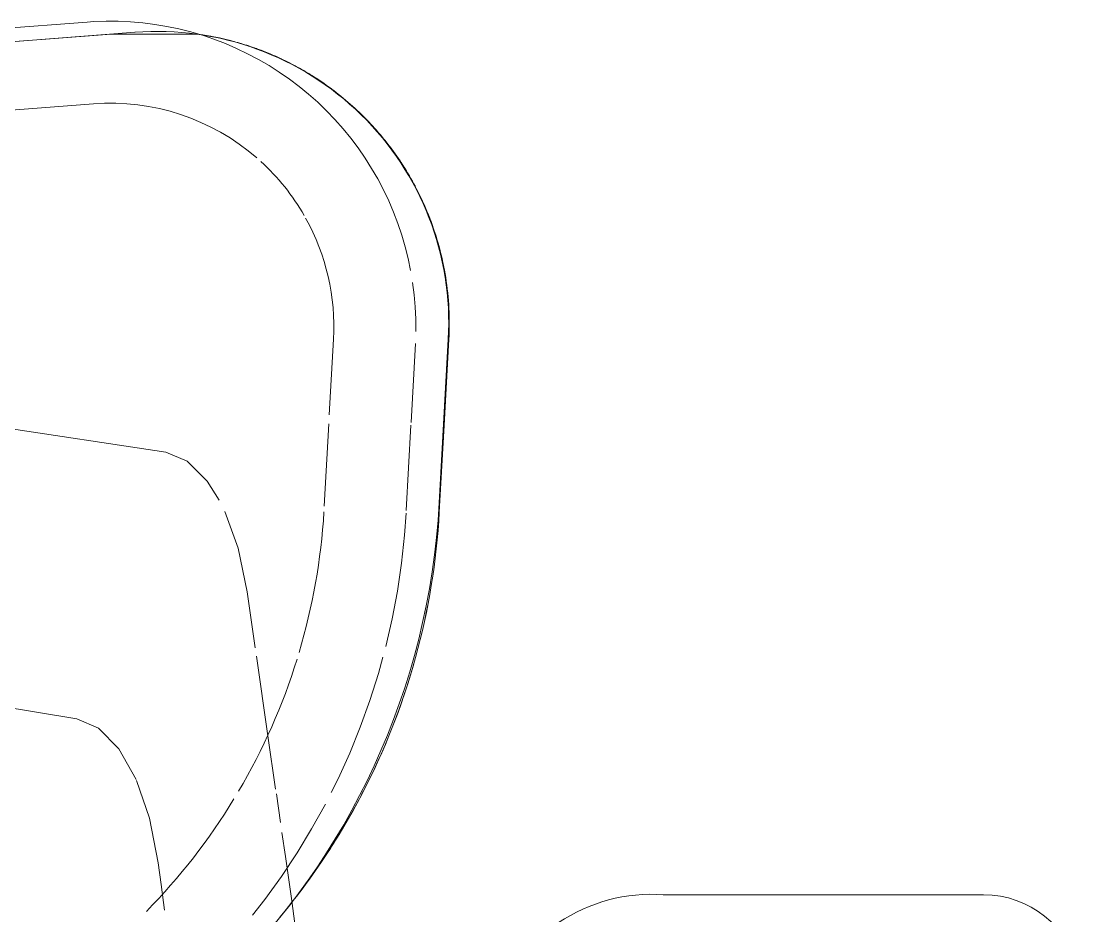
# Model space of a CAD drawing. Header units: inches. Extents: x -1221 to 179, y -822 to 880.
# Drawn here: x 103.458 to 107.426, y -27.117 to -23.763 of the extents above; entities that cross this region are included whole.
import ezdxf

# ---------------------------------------------------------------- set-up
doc = ezdxf.new("R2010")
doc.units = ezdxf.units.IN
doc.header["$MEASUREMENT"] = 0
doc.layers.add('X1$0$I-FURN', color=30, linetype='Continuous', lineweight=9)

# ---------------------------------------------------------------- blocks, each defined once
blk = doc.blocks.new('X1$0$Allsteel Seating Acuity Work-Conference Chair1 - Fully Adj_ Arms_ Mesh Back-V33-FIRST FLOOR POWER _ SIGNAL')
at = {"layer": 'X1$0$I-FURN', "lineweight": 13}
for p, q in [((-9.4304, 6.7151), (-9.4304, 7.9165)), ((-11.5122, 5.909), (-10.8995, 5.8752)), ((-12.1969, -1.3862), (-12.663, 4.7339))]:
    blk.add_line(p, q, dxfattribs=at)
at = {"layer": 'X1$0$I-FURN'}
for p, q in [((-10.8643, 5.8752), (-11.5123, 5.9109)), ((-11.2, 5.7693), (-11.496, 5.7856)), ((-10.8706, 5.7511), (-11.1904, 5.7687)), ((-11.5129, 5.4784), (-11.2286, 5.4627)), ((-11.2286, 5.4627), (-11.5129, 5.4784)), ((-11.1951, 5.4609), (-10.8861, 5.4438)), ((-10.8861, 5.4438), (-11.1951, 5.4609)), ((-8.7518, 5.4116), (-9.4072, 5.3215)), ((-9.4072, 5.3215), (-9.5733, 5.2979)), ((-9.7007, 5.2796), (-9.808, 5.2641)), ((-9.5733, 5.2979), (-9.663, 5.285)), ((-9.8262, 5.2614), (-10.0256, 5.2326)), ((-10.0256, 5.2326), (-10.3239, 5.1894)), ((-12.5612, 5.1968), (-12.5826, 5.1563)), ((-10.3558, 5.1848), (-10.5656, 5.1545)), ((-12.5826, 5.1563), (-12.6024, 5.115)), ((-10.7288, 5.1205), (-10.8667, 5.0712)), ((-10.5656, 5.1545), (-10.7288, 5.1205)), ((-12.6024, 5.115), (-12.6205, 5.0729)), ((-12.6562, 4.9669), (-12.6562, 4.6451)), ((-11.0553, 4.93), (-11.0889, 4.849)), ((-11.0889, 4.849), (-11.4298, 2.5922)), ((-9.4682, 4.8318), (-9.3719, 4.8446)), ((-9.5499, 4.8209), (-9.4682, 4.8318)), ((-12.6375, 4.3995), (-12.6562, 4.6451)), ((-12.6562, 4.6451), (-12.6375, 4.3995)), ((-11.9474, -1.2944), (-12.3946, 4.578)), ((-12.3946, 4.578), (-11.9474, -1.2944)), ((-12.7014, 4.5547), (-12.2541, -1.3178)), ((-10.4147, 2.5483), (-10.0895, 4.5154)), ((-12.6375, 4.3995), (-12.6247, 4.2318))]:
    blk.add_line(p, q, dxfattribs=at)
at = {"layer": 'X1$0$I-FURN', "flags": 128}
for points in [[(-11.5123, 5.9109), (-11.1885, 5.8931), (-10.8643, 5.8752)], [(-11.7697, 5.7678), (-11.8145, 5.7585), (-11.859, 5.7474), (-11.903, 5.7345), (-11.9464, 5.7198), (-11.9892, 5.7035), (-12.0313, 5.6854), (-12.0727, 5.6657), (-12.1132, 5.6444), (-12.1529, 5.6214), (-12.1916, 5.5969)], [(-11.5418, 5.7872), (-11.5876, 5.787), (-11.6334, 5.7849), (-11.679, 5.781), (-11.7245, 5.7753)], [(-10.3612, 5.6747), (-10.4643, 5.6984), (-10.5683, 5.718), (-10.673, 5.7335), (-10.7782, 5.7447), (-10.8607, 5.7506)], [(-9.8134, 5.4698), (-9.8643, 5.4954), (-9.9606, 5.5391), (-10.0587, 5.579), (-10.1582, 5.6149), (-10.2591, 5.6468), (-10.3205, 5.6636)], [(-12.1916, 5.5969), (-12.2293, 5.5708), (-12.2659, 5.5433), (-12.3014, 5.5143), (-12.3357, 5.4839), (-12.3688, 5.4522), (-12.4005, 5.4191), (-12.4309, 5.3849), (-12.46, 5.3494), (-12.4875, 5.3128), (-12.5136, 5.2751), (-12.5382, 5.2365), (-12.5612, 5.1968)], [(-9.3539, 5.1745), (-9.4129, 5.2209), (-9.4987, 5.2829), (-9.5868, 5.3415), (-9.6772, 5.3965), (-9.7698, 5.4478)], [(-12.6205, 5.0729), (-12.6369, 5.0301), (-12.6515, 4.9867), (-12.6644, 4.9427), (-12.6756, 4.8983), (-12.685, 4.8534), (-12.6925, 4.8082), (-12.6983, 4.7627), (-12.7022, 4.7171), (-12.7043, 4.6713), (-12.7046, 4.6255), (-12.703, 4.5797), (-12.7014, 4.5547)], [(-12.6562, 4.9669), (-12.6481, 5.0177), (-12.6375, 5.0681)], [(-10.9096, 5.05), (-10.9809, 5.005), (-11.0553, 4.93)], [(-9.8587, 4.7393), (-9.7169, 4.7882), (-9.5499, 4.8209)], [(-10.0895, 4.5154), (-10.0539, 4.5974), (-9.9766, 4.673), (-9.862, 4.7379)], [(-12.1799, -1.6096), (-12.2734, -0.3811), (-12.3595, 0.7487), (-12.4363, 1.7575), (-12.5024, 2.6256), (-12.5565, 3.336), (-12.5976, 3.8749), (-12.6247, 4.2318), (-12.6375, 4.3995)]]:
    blk.add_lwpolyline(points, dxfattribs=at)
at = {"layer": 'X1$0$I-FURN', "lineweight": 13}
for centre, radius, start, end in [((-9.0642, 7.9165), 0.3662, 102.5519, 180), ((-8.8012, 6.6723), 0.6306, 176.1136, 213.7004), ((-11.5724, 4.8169), 1.0938, 86.8437, 184.3553), ((-11.049, 3.1641), 2.7152, 1.9696, 86.8437)]:
    blk.add_arc(centre, radius, start, end, dxfattribs=at)
at = {"layer": 'X1$0$I-FURN'}
for centre, radius, start, end in [((-11.5725, 4.8189), 1.0938, 86.8437, 99.0167), ((-11.5725, 4.8189), 1.0938, 104.3984, 111.2219), ((-11.5725, 4.8189), 1.0937, 101.0733, 104.3984), ((-11.0072, 3.2854), 2.5937, 74.6222, 86.8437), ((-11.5725, 4.8189), 1.0938, 117.9253, 122.6437), ((-11.0072, 3.2854), 2.5937, 62.3989, 74.3214), ((-11.5725, 4.8189), 1.0938, 122.6594, 127.1684), ((-11.5725, 4.8189), 1.0938, 133.3539, 142.8283), ((-11.0072, 3.2854), 2.5937, 57.2465, 61.7992), ((-11.559, 4.6417), 0.838, 86.8437, 119.0945), ((-11.559, 4.6417), 0.838, 86.8437, 119.0945), ((-11.5725, 4.8189), 1.0938, 144.8315, 152.9239), ((-11.0064, 3.1089), 2.338, 73.3928, 86.5332), ((-11.0064, 3.1089), 2.338, 73.3928, 86.5332), ((-11.0072, 3.2854), 2.5937, 50.1752, 57.2465), ((-11.559, 4.6417), 0.838, 119.8436, 137.6517), ((-11.559, 4.6417), 0.838, 119.8436, 137.6517), ((-11.5725, 4.8189), 1.0938, 152.9636, 156.4012), ((-11.0064, 3.1089), 2.338, 59.4602, 72.754), ((-11.0064, 3.1089), 2.338, 59.4602, 72.754), ((-11.5725, 4.8189), 1.0938, 158.8909, 161.6482), ((-11.559, 4.6417), 0.838, 139.0705, 184.3553), ((-11.559, 4.6417), 0.838, 139.0705, 184.3553), ((-11.5725, 4.8189), 1.0938, 163.3451, 172.2213), ((-11.0064, 3.1089), 2.338, 45.5002, 58.6252), ((-11.0064, 3.1089), 2.338, 45.5002, 58.6252)]:
    blk.add_arc(centre, radius, start, end, dxfattribs=at)
for points in [[(-11.9662, 5.8393), (-11.8944, 5.867), (-11.7448, 5.9072), (-11.5896, 5.9152), (-11.5123, 5.9109)], [(-10.8643, 5.8752), (-10.6802, 5.8651), (-10.3144, 5.8054), (-9.7971, 5.6018), (-9.4894, 5.3967), (-9.3482, 5.2792)]]:
    blk.add_open_spline(points, degree=3, dxfattribs=at)
blk.add_open_spline([(-12.6375, 5.0681), (-12.6339, 5.0836), (-12.6273, 5.1094), (-12.617, 5.1439), (-12.6102, 5.1647), (-12.6047, 5.1809), (-12.5986, 5.1978), (-12.5896, 5.2216), (-12.5768, 5.2528), (-12.5622, 5.2849), (-12.5496, 5.3105), (-12.5367, 5.3357), (-12.5195, 5.3668), (-12.4892, 5.4169), (-12.4464, 5.4787), (-12.3873, 5.5506), (-12.3311, 5.608), (-12.2818, 5.652), (-12.2427, 5.6837), (-12.2016, 5.7141), (-12.144, 5.7526), (-12.0671, 5.7964), (-12.0006, 5.826), (-11.9662, 5.8393)], degree=3, knots=[0, 0, 0, 0, 0.083333, 0.125, 0.145833, 0.166667, 0.1875, 0.208333, 0.25, 0.291667, 0.3125, 0.333333, 0.375, 0.416667, 0.5, 0.583333, 0.666667, 0.708333, 0.75, 0.791667, 0.833333, 0.916667, 1, 1, 1, 1], dxfattribs=at)
blk = doc.blocks.new('X1')
at = {"layer": 'X1$0$I-FURN', "rotation": 269.9999999999997}
blk.add_blockref('X1$0$Allsteel Seating Acuity Work-Conference Chair1 - Fully Adj_ Arms_ Mesh Back-V33-FIRST FLOOR POWER _ SIGNAL', (99.1516, -36.468), dxfattribs=at)

msp = doc.modelspace()

# ---------------------------------------------------------------- block references
at = {"color": 253}
msp.add_blockref('X1', (0, 0), dxfattribs=at)

doc.saveas('drawing.dxf')
